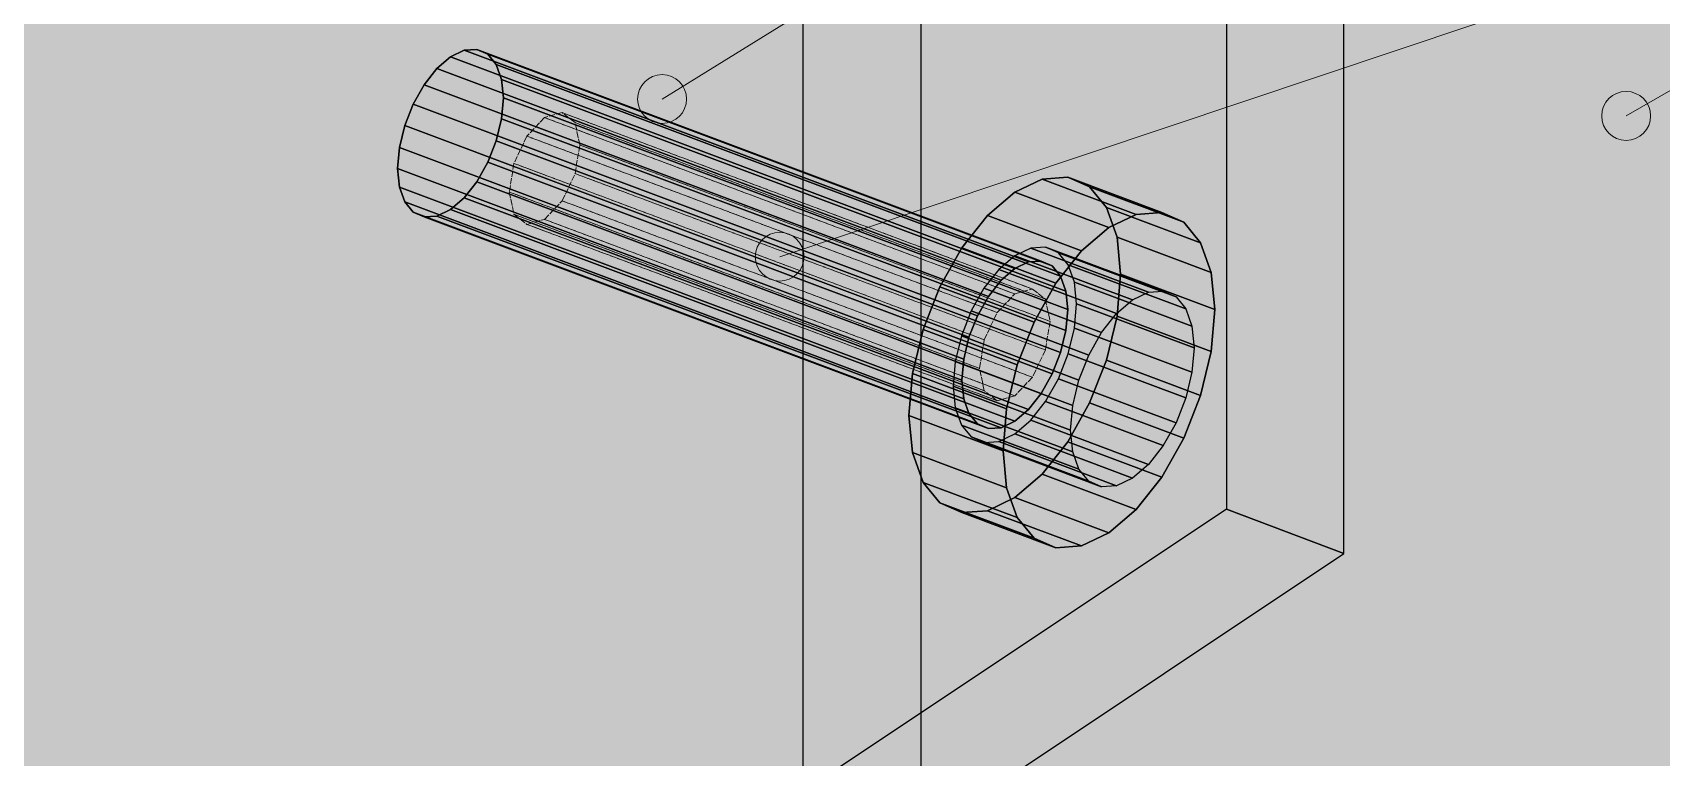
# Model space of a CAD drawing. Header units: millimetres. Extents: x 50 to 612415, y 2 to 4150.
# Drawn here: x 555764.3 to 556097.5, y 1045.3 to 1193.5 of the extents above; entities that cross this region are included whole.
import ezdxf

# ---------------------------------------------------------------- set-up
doc = ezdxf.new("R2010")
doc.units = ezdxf.units.MM
doc.linetypes.add('DASHED', pattern=[1.524, 1.27, -0.254])
for name, color, linetype, lineweight in [('DIM', 7, 'Continuous', 13), ('HATCH', 8, 'Continuous', 9), ('HIDDEN', 8, 'DASHED', 13), ('OUTLINE', 7, 'Continuous', 25)]:
    doc.layers.add(name, color=color, linetype=linetype, lineweight=lineweight)

msp = doc.modelspace()

# ---------------------------------------------------------------- hatches: boundary and pattern name
at = {"layer": 'HATCH', "true_color": 0xeef1ef}
for points in [[(556044.559, 1137.776), (555987.545, 1068.142), (555597.205, 807.915), (555597.205, 1307.812), (556044.559, 1606.047)], [(556035.648, 1050.103), (556092.661, 1119.738), (556092.661, 1588.009), (555645.308, 1289.773), (555645.308, 789.877)], [(556092.661, 1402.817), (556092.661, 1318.125), (555876.2, 1170.529), (555868.985, 1290.693)], [(556188.867, 1366.74), (555965.19, 1254.616), (555972.405, 1134.452), (556188.867, 1282.048)], [(556092.661, 1318.125), (556092.661, 1317.7), (555876.2, 1170.529)], [(556092.661, 1317.7), (556092.661, 1316.496), (555876.2, 1170.529)], [(556092.661, 1316.496), (556092.661, 1314.836), (555876.2, 1170.529)], [(556092.661, 1309.629), (555875.233, 1164.677), (555876.2, 1170.529), (556092.661, 1313.177)], [(556092.661, 1313.177), (555876.2, 1170.529), (556092.661, 1314.836)], [(556092.661, 1307.046), (555872.592, 1159.104), (555875.233, 1164.677), (556092.661, 1309.629)], [(556092.661, 1306.119), (555868.985, 1155.304), (555872.592, 1159.104), (556092.661, 1307.046)], [(556092.661, 1304.875), (555868.985, 1155.304), (556092.661, 1306.119)], [(556092.661, 1304.422), (555868.985, 1155.304), (556092.661, 1304.875)], [(556092.661, 1206.203), (555868.985, 1155.304), (556092.661, 1304.422)], [(555645.308, 789.877), (555645.308, 1233.039), (555861.769, 1296.297), (555697.248, 824.504)], [(555699.102, 825.74), (555697.248, 824.504), (555861.769, 1296.297), (555862.736, 1291.734)], [(555861.769, 1160.908), (555738.085, 851.728), (555699.102, 825.74), (555862.736, 1291.734)], [(555862.736, 1166.76), (555861.769, 1160.908), (555862.736, 1291.734)], [(555876.2, 1170.529), (555875.233, 1175.092), (555862.736, 1291.734)], [(555875.233, 1175.092), (555872.592, 1177.143), (555862.736, 1291.734)], [(555872.592, 1177.143), (555868.985, 1176.133), (555862.736, 1291.734)], [(555868.985, 1176.133), (555865.377, 1172.333), (555862.736, 1291.734)], [(555865.377, 1172.333), (555862.736, 1166.76), (555862.736, 1291.734)], [(555876.2, 1170.529), (555862.736, 1291.734), (555865.377, 1289.683)], [(555876.2, 1170.529), (555865.377, 1289.683), (555868.985, 1290.693)], [(556188.867, 1282.048), (555972.405, 1134.452), (556188.867, 1281.623)], [(556188.867, 1281.623), (555972.405, 1134.452), (556188.867, 1280.419)], [(556188.867, 1280.419), (555972.405, 1134.452), (556188.867, 1278.76)], [(556188.867, 1273.552), (556188.867, 1277.1), (555972.405, 1134.452), (555971.438, 1128.6)], [(556188.867, 1277.1), (556188.867, 1278.76), (555972.405, 1134.452)], [(556188.867, 1270.969), (556188.867, 1273.552), (555971.438, 1128.6), (555968.797, 1123.028)], [(556188.867, 1270.042), (556188.867, 1270.969), (555968.797, 1123.028), (555965.19, 1119.227)], [(556188.867, 1268.798), (556188.867, 1270.042), (555965.19, 1119.227)], [(556188.867, 1268.345), (556188.867, 1268.798), (555965.19, 1119.227)], [(556188.867, 1268.345), (555965.19, 1119.227), (556188.867, 1170.127)], [(555741.513, 1196.962), (555741.513, 753.8), (555793.453, 788.427), (555957.974, 1260.22)], [(555795.308, 789.663), (555958.941, 1255.657), (555957.974, 1260.22), (555793.453, 788.427)], [(555958.941, 1255.657), (555795.308, 789.663), (555834.29, 815.652), (555957.974, 1124.831)], [(555958.941, 1255.657), (555957.974, 1124.831), (555958.941, 1130.683)], [(555958.941, 1255.657), (555971.438, 1139.015), (555972.405, 1134.452)], [(555958.941, 1255.657), (555968.797, 1141.066), (555971.438, 1139.015)], [(555958.941, 1255.657), (555965.19, 1140.056), (555968.797, 1141.066)], [(555958.941, 1255.657), (555961.582, 1136.256), (555965.19, 1140.056)], [(555958.941, 1255.657), (555958.941, 1130.683), (555961.582, 1136.256)], [(555961.582, 1253.606), (555958.941, 1255.657), (555972.405, 1134.452)], [(555965.19, 1254.616), (555961.582, 1253.606), (555972.405, 1134.452)], [(556092.661, 1205.796), (556092.661, 1088.113), (555772.065, 874.381), (555865.377, 1154.294)], [(556092.661, 1206.203), (556092.661, 1206.062), (555865.377, 1154.294), (555868.985, 1155.304)], [(556092.661, 1206.062), (556092.661, 1205.796), (555865.377, 1154.294)], [(555872.592, 1177.143), (555868.985, 1176.133), (555965.19, 1140.056), (555968.797, 1141.066)], [(555875.233, 1175.092), (555872.592, 1177.143), (555968.797, 1141.066), (555971.438, 1139.015)], [(555868.985, 1176.133), (555865.377, 1172.333), (555961.582, 1136.256), (555965.19, 1140.056)], [(555876.2, 1170.529), (555875.233, 1175.092), (555971.438, 1139.015), (555972.405, 1134.452)], [(555865.377, 1172.333), (555862.736, 1166.76), (555958.941, 1130.683), (555961.582, 1136.256)], [(556188.867, 1052.036), (556188.867, 1169.719), (555961.582, 1118.217), (555868.27, 838.304)], [(555875.233, 1164.677), (555876.2, 1170.529), (555972.405, 1134.452), (555971.438, 1128.6)], [(556188.867, 1170.127), (555965.19, 1119.227), (555961.582, 1118.217), (556188.867, 1169.986)], [(556188.867, 1169.986), (555961.582, 1118.217), (556188.867, 1169.719)], [(555862.736, 1166.76), (555861.769, 1160.908), (555957.974, 1124.831), (555958.941, 1130.683)], [(555872.592, 1159.104), (555875.233, 1164.677), (555971.438, 1128.6), (555968.797, 1123.028)], [(555740.632, 853.427), (555738.085, 851.728), (555861.769, 1160.908), (555862.736, 1156.346)], [(555861.769, 1160.908), (555862.736, 1156.346), (555958.941, 1120.269), (555957.974, 1124.831)], [(555743.823, 855.554), (555740.632, 853.427), (555862.736, 1156.346), (555865.377, 1154.294)], [(555862.736, 1156.346), (555865.377, 1154.294), (555961.582, 1118.217), (555958.941, 1120.269)], [(555868.985, 1155.304), (555872.592, 1159.104), (555968.797, 1123.028), (555965.19, 1119.227)], [(555754.789, 862.864), (555743.823, 855.554), (555865.377, 1154.294)], [(555755.599, 863.404), (555754.789, 862.864), (555865.377, 1154.294)], [(555757.114, 864.414), (555755.599, 863.404), (555865.377, 1154.294)], [(555759.226, 865.822), (555757.114, 864.414), (555865.377, 1154.294)], [(555761.77, 867.518), (555759.226, 865.822), (555865.377, 1154.294)], [(555764.54, 869.365), (555761.77, 867.518), (555865.377, 1154.294)], [(555767.315, 871.215), (555764.54, 869.365), (555865.377, 1154.294)], [(555769.885, 872.928), (555767.315, 871.215), (555865.377, 1154.294)], [(555772.065, 874.381), (555769.885, 872.928), (555865.377, 1154.294)], [(555865.377, 1154.294), (555868.985, 1155.304), (555965.19, 1119.227), (555961.582, 1118.217)], [(556044.559, 1106.151), (555987.545, 1068.142), (556044.559, 1137.776)], [(555836.838, 817.35), (555958.941, 1120.269), (555957.974, 1124.831), (555834.29, 815.652)], [(555840.029, 819.477), (555961.582, 1118.217), (555958.941, 1120.269), (555836.838, 817.35)], [(556092.661, 1088.113), (556092.661, 1119.738), (556035.648, 1050.103)], [(555850.994, 826.787), (555961.582, 1118.217), (555840.029, 819.477)], [(555851.804, 827.327), (555961.582, 1118.217), (555850.994, 826.787)], [(555853.319, 828.337), (555961.582, 1118.217), (555851.804, 827.327)], [(555855.431, 829.746), (555961.582, 1118.217), (555853.319, 828.337)], [(555857.975, 831.441), (555961.582, 1118.217), (555855.431, 829.746)], [(555860.745, 833.288), (555961.582, 1118.217), (555857.975, 831.441)], [(555863.521, 835.138), (555961.582, 1118.217), (555860.745, 833.288)], [(555866.09, 836.851), (555961.582, 1118.217), (555863.521, 835.138)], [(555868.27, 838.304), (555961.582, 1118.217), (555866.09, 836.851)]]:
    msp.add_hatch(color=7, dxfattribs=at).paths.add_polyline_path(points)
at = {"layer": 'HATCH', "true_color": 0xaaafb2}
for points in [[(555976.125, 1263.208), (556008.482, 1382.415), (556008.482, 1096.016)], [(556032.533, 1086.997), (556032.533, 1373.396), (556000.176, 1254.188)], [(555952.993, 1261.616), (555921.897, 1038.293), (555921.897, 1324.692)], [(555945.949, 1315.673), (555945.949, 1029.274), (555977.044, 1252.597)], [(555974.118, 1258.095), (555976.125, 1263.208), (556008.482, 1096.016)], [(555952.993, 1261.616), (555952.563, 1256.612), (555921.897, 1038.293)], [(555921.897, 1038.293), (555952.563, 1256.612), (555952.993, 1252.182)], [(555971.503, 1253.456), (555974.118, 1258.095), (556008.482, 1096.016)], [(555968.458, 1249.605), (555971.503, 1253.456), (556008.482, 1096.016)], [(556032.533, 1086.997), (556000.176, 1254.188), (555998.17, 1249.076)], [(555952.563, 1121.224), (555921.897, 1038.293), (555952.993, 1252.182)], [(555945.949, 1029.274), (555976.614, 1247.593), (555977.044, 1252.597)], [(555952.993, 1126.228), (555952.563, 1121.224), (555952.993, 1252.182)], [(555977.386, 1142.49), (555976.125, 1146.045), (555952.993, 1252.182)], [(555976.125, 1146.045), (555974.118, 1148.481), (555952.993, 1252.182)], [(555974.118, 1148.481), (555971.503, 1149.634), (555952.993, 1252.182)], [(555971.503, 1149.634), (555968.458, 1149.425), (555952.993, 1252.182)], [(555968.458, 1149.425), (555965.19, 1147.867), (555952.993, 1252.182)], [(555965.19, 1147.867), (555961.922, 1145.067), (555952.993, 1252.182)], [(555961.922, 1145.067), (555958.876, 1141.216), (555952.993, 1252.182)], [(555958.876, 1141.216), (555956.261, 1136.577), (555952.993, 1252.182)], [(555954.255, 1131.464), (555952.993, 1126.228), (555952.993, 1252.182)], [(555956.261, 1136.577), (555954.255, 1131.464), (555952.993, 1252.182)], [(555977.386, 1142.49), (555952.993, 1252.182), (555954.255, 1248.627)], [(555965.19, 1246.805), (555968.458, 1249.605), (556008.482, 1096.016)], [(555977.044, 1243.163), (555976.614, 1247.593), (555945.949, 1029.274)], [(555977.386, 1142.49), (555954.255, 1248.627), (555956.261, 1246.191)], [(555961.922, 1245.247), (555965.19, 1246.805), (556008.482, 1096.016)], [(556032.533, 1086.997), (555998.17, 1249.076), (555995.554, 1244.436)], [(555977.044, 1243.163), (555945.949, 1029.274), (555976.614, 1112.205)], [(555977.386, 1142.49), (555956.261, 1246.191), (556008.482, 1096.016)], [(555956.261, 1246.191), (555958.876, 1245.038), (556008.482, 1096.016)], [(555958.876, 1245.038), (555961.922, 1245.247), (556008.482, 1096.016)], [(555977.044, 1243.163), (555976.614, 1112.205), (555977.044, 1117.208)], [(555977.044, 1243.163), (556000.176, 1137.025), (556001.438, 1133.471)], [(555977.044, 1243.163), (555998.17, 1139.462), (556000.176, 1137.025)], [(555977.044, 1243.163), (555995.554, 1140.615), (555998.17, 1139.462)], [(555977.044, 1243.163), (555992.509, 1140.406), (555995.554, 1140.615)], [(555977.044, 1243.163), (555989.241, 1138.848), (555992.509, 1140.406)], [(555977.044, 1243.163), (555985.973, 1136.048), (555989.241, 1138.848)], [(555977.044, 1243.163), (555982.928, 1132.197), (555985.973, 1136.048)], [(555977.044, 1243.163), (555980.312, 1127.557), (555982.928, 1132.197)], [(555977.044, 1243.163), (555977.044, 1117.208), (555978.306, 1122.445)], [(555977.044, 1243.163), (555978.306, 1122.445), (555980.312, 1127.557)], [(555978.306, 1239.608), (555977.044, 1243.163), (556001.438, 1133.471)], [(556032.533, 1086.997), (555995.554, 1244.436), (555992.509, 1240.585)], [(555980.312, 1237.171), (555978.306, 1239.608), (556001.438, 1133.471)], [(556032.533, 1086.997), (555992.509, 1240.585), (555989.241, 1237.786)], [(556032.533, 1086.997), (555980.312, 1237.171), (556001.438, 1133.471)], [(556032.533, 1086.997), (555982.928, 1236.018), (555980.312, 1237.171)], [(556032.533, 1086.997), (555989.241, 1237.786), (555985.973, 1236.228)], [(556032.533, 1086.997), (555985.973, 1236.228), (555982.928, 1236.018)], [(555859.117, 1171.372), (555852.545, 1189.891), (555849.744, 1188.556)], [(555859.117, 1171.372), (555855.155, 1190.071), (555852.545, 1189.891)], [(555859.117, 1171.372), (555857.397, 1189.082), (555855.155, 1190.071)], [(555859.117, 1171.372), (555849.744, 1188.556), (555846.942, 1186.156)], [(555859.117, 1171.372), (555859.117, 1186.994), (555857.397, 1189.082)], [(555859.117, 1171.372), (555860.198, 1183.947), (555859.117, 1186.994)], [(555859.117, 1171.372), (555846.942, 1186.156), (555844.332, 1182.855)], [(555859.117, 1171.372), (555860.567, 1180.149), (555860.198, 1183.947)], [(555859.117, 1171.372), (555844.332, 1182.855), (555842.091, 1178.878)], [(555859.117, 1171.372), (555860.198, 1175.86), (555860.567, 1180.149)], [(555859.117, 1171.372), (555842.091, 1178.878), (555840.371, 1174.496)], [(555859.117, 1171.372), (555840.371, 1174.496), (555839.289, 1170.008)], [(555859.117, 1171.372), (555838.921, 1165.719), (555839.289, 1161.921)], [(555859.117, 1171.372), (555839.289, 1170.008), (555838.921, 1165.719)], [(555859.117, 1171.372), (555839.289, 1161.921), (555840.371, 1158.874)], [(555859.117, 1171.372), (555840.371, 1158.874), (555842.091, 1156.786)], [(555859.117, 1171.372), (555842.091, 1156.786), (555844.332, 1155.797)], [(555859.117, 1171.372), (555844.332, 1155.797), (555846.942, 1155.977)], [(555859.117, 1171.372), (555846.942, 1155.977), (555849.744, 1157.312)], [(555859.117, 1171.372), (555849.744, 1157.312), (555852.545, 1159.712)], [(555859.117, 1171.372), (555852.545, 1159.712), (555855.155, 1163.013)], [(555859.117, 1171.372), (555855.155, 1163.013), (555857.397, 1166.99)], [(555983.936, 1126.517), (555970.792, 1163.556), (555965.19, 1160.885)], [(555983.936, 1126.517), (555976.013, 1163.915), (555970.792, 1163.556)], [(555983.936, 1126.517), (555980.496, 1161.938), (555976.013, 1163.915)], [(555983.936, 1126.517), (555965.19, 1160.885), (555959.587, 1156.086)], [(555983.936, 1126.517), (555983.936, 1157.761), (555980.496, 1161.938)], [(555983.936, 1126.517), (555986.098, 1151.667), (555983.936, 1157.761)], [(555984.431, 1153.67), (555990.033, 1156.34), (556003.177, 1119.302)], [(555990.033, 1156.34), (555995.254, 1156.699), (556003.177, 1119.302)], [(555995.254, 1156.699), (555999.737, 1154.723), (556003.177, 1119.302)], [(555983.936, 1126.517), (555959.587, 1156.086), (555954.367, 1149.484)], [(555978.828, 1148.87), (555984.431, 1153.67), (556003.177, 1119.302)], [(555999.737, 1154.723), (556003.177, 1150.545), (556003.177, 1119.302)], [(555983.936, 1126.517), (555986.836, 1144.072), (555986.098, 1151.667)], [(556003.177, 1150.545), (556005.339, 1144.452), (556003.177, 1119.302)], [(555983.936, 1126.517), (555954.367, 1149.484), (555949.884, 1141.53)], [(555965.19, 1145.263), (555967.991, 1146.599), (555974.563, 1128.08)], [(555967.991, 1146.599), (555970.601, 1146.778), (555974.563, 1128.08)], [(555970.601, 1146.778), (555972.843, 1145.79), (555974.563, 1128.08)], [(555973.608, 1142.269), (555978.828, 1148.87), (556003.177, 1119.302)], [(555962.389, 1142.864), (555965.19, 1145.263), (555974.563, 1128.08)], [(555972.843, 1145.79), (555974.563, 1143.701), (555974.563, 1128.08)], [(555974.563, 1143.701), (555975.644, 1140.654), (555974.563, 1128.08)], [(555983.936, 1126.517), (555986.098, 1135.494), (555986.836, 1144.072)], [(556005.339, 1144.452), (556006.077, 1136.857), (556003.177, 1119.302)], [(555983.936, 1126.517), (555949.884, 1141.53), (555946.444, 1132.766)], [(555959.778, 1139.563), (555962.389, 1142.864), (555974.563, 1128.08)], [(555969.125, 1134.315), (555973.608, 1142.269), (556003.177, 1119.302)], [(555975.644, 1140.654), (555976.013, 1136.857), (555974.563, 1128.08)], [(555977.817, 1138.06), (555977.386, 1142.49), (556008.482, 1096.016)], [(555957.537, 1135.586), (555959.778, 1139.563), (555974.563, 1128.08)], [(555976.013, 1136.857), (555975.644, 1132.568), (555974.563, 1128.08)], [(555977.386, 1133.056), (555977.817, 1138.06), (556008.482, 1096.016)], [(556006.077, 1136.857), (556005.339, 1128.279), (556003.177, 1119.302)], [(555955.817, 1131.204), (555957.537, 1135.586), (555974.563, 1128.08)], [(555965.685, 1125.551), (555969.125, 1134.315), (556003.177, 1119.302)], [(555976.125, 1127.819), (555977.386, 1133.056), (556008.482, 1096.016)], [(556032.533, 1086.997), (556001.438, 1133.471), (556001.868, 1129.04)], [(555983.936, 1126.517), (555946.444, 1132.766), (555944.281, 1123.789)], [(555954.735, 1126.715), (555955.817, 1131.204), (555974.563, 1128.08)], [(555983.936, 1126.517), (555943.544, 1115.211), (555944.281, 1107.616)], [(555983.936, 1126.517), (555944.281, 1123.789), (555943.544, 1115.211)], [(555983.936, 1126.517), (555944.281, 1107.616), (555946.444, 1101.522)], [(555983.936, 1126.517), (555946.444, 1101.522), (555949.884, 1097.345)], [(555983.936, 1126.517), (555949.884, 1097.345), (555954.367, 1095.369)], [(555954.735, 1118.629), (555954.367, 1122.426), (555974.563, 1128.08)], [(555954.367, 1122.426), (555954.735, 1126.715), (555974.563, 1128.08)], [(555983.936, 1126.517), (555954.367, 1095.369), (555959.587, 1095.728)], [(555955.817, 1115.582), (555954.735, 1118.629), (555974.563, 1128.08)], [(555957.537, 1113.493), (555955.817, 1115.582), (555974.563, 1128.08)], [(555959.778, 1112.505), (555957.537, 1113.493), (555974.563, 1128.08)], [(555983.936, 1126.517), (555959.587, 1095.728), (555965.19, 1098.398)], [(555962.389, 1112.685), (555959.778, 1112.505), (555974.563, 1128.08)], [(555965.19, 1114.02), (555962.389, 1112.685), (555974.563, 1128.08)], [(555967.991, 1116.42), (555965.19, 1114.02), (555974.563, 1128.08)], [(555983.936, 1126.517), (555965.19, 1098.398), (555970.792, 1103.198)], [(555970.601, 1119.721), (555967.991, 1116.42), (555974.563, 1128.08)], [(555972.843, 1123.697), (555970.601, 1119.721), (555974.563, 1128.08)], [(555983.936, 1126.517), (555970.792, 1103.198), (555976.013, 1109.799)], [(555974.118, 1122.707), (555976.125, 1127.819), (556008.482, 1096.016)], [(555983.936, 1126.517), (555976.013, 1109.799), (555980.496, 1117.753)], [(556032.533, 1086.997), (556001.868, 1129.04), (556001.438, 1124.037)], [(555963.522, 1116.574), (555965.685, 1125.551), (556003.177, 1119.302)], [(556032.533, 1086.997), (556001.438, 1124.037), (556000.176, 1118.8)], [(555921.897, 1038.293), (555952.563, 1121.224), (555952.993, 1116.794)], [(555971.503, 1118.067), (555974.118, 1122.707), (556008.482, 1096.016)], [(555921.897, 1038.293), (555952.993, 1116.794), (555954.255, 1113.239)], [(555963.522, 1100.401), (555962.785, 1107.996), (556003.177, 1119.302)], [(555962.785, 1107.996), (555963.522, 1116.574), (556003.177, 1119.302)], [(555965.685, 1094.307), (555963.522, 1100.401), (556003.177, 1119.302)], [(555969.125, 1090.13), (555965.685, 1094.307), (556003.177, 1119.302)], [(555968.458, 1114.216), (555971.503, 1118.067), (556008.482, 1096.016)], [(555973.608, 1088.153), (555969.125, 1090.13), (556003.177, 1119.302)], [(555978.828, 1088.512), (555973.608, 1088.153), (556003.177, 1119.302)], [(555984.431, 1091.183), (555978.828, 1088.512), (556003.177, 1119.302)], [(555990.033, 1095.982), (555984.431, 1091.183), (556003.177, 1119.302)], [(555995.254, 1102.584), (555990.033, 1095.982), (556003.177, 1119.302)], [(555999.737, 1110.538), (555995.254, 1102.584), (556003.177, 1119.302)], [(556032.533, 1086.997), (556000.176, 1118.8), (555998.17, 1113.688)], [(555921.897, 1038.293), (555954.255, 1113.239), (555956.261, 1110.802)], [(555965.19, 1111.416), (555968.458, 1114.216), (556008.482, 1096.016)], [(556032.533, 1086.997), (555998.17, 1113.688), (555995.554, 1109.048)], [(555921.897, 1038.293), (555956.261, 1110.802), (555958.876, 1109.649)], [(556008.482, 1096.016), (555921.897, 1038.293), (555958.876, 1109.649)], [(555977.044, 1107.774), (555976.614, 1112.205), (555945.949, 1029.274)], [(555958.876, 1109.649), (555961.922, 1109.859), (556008.482, 1096.016)], [(555961.922, 1109.859), (555965.19, 1111.416), (556008.482, 1096.016)], [(555978.306, 1104.22), (555977.044, 1107.774), (555945.949, 1029.274)], [(556032.533, 1086.997), (555995.554, 1109.048), (555992.509, 1105.197)], [(555980.312, 1101.783), (555978.306, 1104.22), (555945.949, 1029.274)], [(556032.533, 1086.997), (555992.509, 1105.197), (555989.241, 1102.397)], [(555982.928, 1100.63), (555980.312, 1101.783), (555945.949, 1029.274)], [(555982.928, 1100.63), (555945.949, 1029.274), (556032.533, 1086.997)], [(556032.533, 1086.997), (555985.973, 1100.839), (555982.928, 1100.63)], [(556032.533, 1086.997), (555989.241, 1102.397), (555985.973, 1100.839)]]:
    msp.add_hatch(color=253, dxfattribs=at).paths.add_polyline_path(points)
at = {"layer": 'HATCH', "true_color": 0xacb1b5}
for points in [[(556008.482, 1382.415), (556008.482, 1096.016), (556032.533, 1086.997), (556032.533, 1373.396)], [(555921.897, 1038.293), (555921.897, 1324.692), (555945.949, 1315.673), (555945.949, 1029.274)]]:
    msp.add_hatch(color=253, dxfattribs=at).paths.add_polyline_path(points)
at = {"layer": 'HATCH', "true_color": 0xb5bbbf}
for points in [[(555967.991, 1146.599), (555965.19, 1145.263), (555849.744, 1188.556), (555852.545, 1189.891)], [(555990.033, 1156.34), (555984.431, 1153.67), (555965.19, 1160.885), (555970.792, 1163.556)], [(555962.389, 1112.685), (555965.19, 1114.02), (555849.744, 1157.312), (555846.942, 1155.977)], [(555968.458, 1149.425), (555965.19, 1147.867), (555989.241, 1138.848), (555992.509, 1140.406)], [(555961.922, 1109.859), (555965.19, 1111.416), (555989.241, 1102.397), (555985.973, 1100.839)], [(555978.828, 1088.512), (555984.431, 1091.183), (555965.19, 1098.398), (555959.587, 1095.728)]]:
    msp.add_hatch(color=9, dxfattribs=at).paths.add_polyline_path(points)
at = {"layer": 'HATCH', "true_color": 0xb2b7bb}
for points in [[(555970.601, 1146.778), (555967.991, 1146.599), (555852.545, 1189.891), (555855.155, 1190.071)], [(555995.254, 1156.699), (555990.033, 1156.34), (555970.792, 1163.556), (555976.013, 1163.915)], [(555959.778, 1112.505), (555962.389, 1112.685), (555846.942, 1155.977), (555844.332, 1155.797)], [(555971.503, 1149.634), (555968.458, 1149.425), (555992.509, 1140.406), (555995.554, 1140.615)], [(555958.876, 1109.649), (555961.922, 1109.859), (555985.973, 1100.839), (555982.928, 1100.63)], [(555973.608, 1088.153), (555978.828, 1088.512), (555959.587, 1095.728), (555954.367, 1095.369)]]:
    msp.add_hatch(color=9, dxfattribs=at).paths.add_polyline_path(points)
at = {"layer": 'HATCH', "true_color": 0xadb2b6}
for points in [[(555972.843, 1145.79), (555970.601, 1146.778), (555855.155, 1190.071), (555857.397, 1189.082)], [(555999.737, 1154.723), (555995.254, 1156.699), (555976.013, 1163.915), (555980.496, 1161.938)], [(555957.537, 1113.493), (555959.778, 1112.505), (555844.332, 1155.797), (555842.091, 1156.786)], [(555974.118, 1148.481), (555971.503, 1149.634), (555995.554, 1140.615), (555998.17, 1139.462)], [(555956.261, 1110.802), (555958.876, 1109.649), (555982.928, 1100.63), (555980.312, 1101.783)], [(555969.125, 1090.13), (555973.608, 1088.153), (555954.367, 1095.369), (555949.884, 1097.345)]]:
    msp.add_hatch(color=253, dxfattribs=at).paths.add_polyline_path(points)
at = {"layer": 'HATCH', "true_color": 0xb8bdc1}
for points in [[(555965.19, 1145.263), (555962.389, 1142.864), (555846.942, 1186.156), (555849.744, 1188.556)], [(555965.19, 1114.02), (555967.991, 1116.42), (555852.545, 1159.712), (555849.744, 1157.312)], [(555984.431, 1153.67), (555978.828, 1148.87), (555959.587, 1156.086), (555965.19, 1160.885)], [(555965.19, 1147.867), (555961.922, 1145.067), (555985.973, 1136.048), (555989.241, 1138.848)], [(555965.19, 1111.416), (555968.458, 1114.216), (555992.509, 1105.197), (555989.241, 1102.397)], [(555984.431, 1091.183), (555990.033, 1095.982), (555970.792, 1103.198), (555965.19, 1098.398)]]:
    msp.add_hatch(color=9, dxfattribs=at).paths.add_polyline_path(points)
at = {"layer": 'HATCH', "true_color": 0xa8adb0}
for points in [[(555974.563, 1143.701), (555972.843, 1145.79), (555857.397, 1189.082), (555859.117, 1186.994)], [(556003.177, 1150.545), (555999.737, 1154.723), (555980.496, 1161.938), (555983.936, 1157.761)], [(555955.817, 1115.582), (555957.537, 1113.493), (555842.091, 1156.786), (555840.371, 1158.874)], [(555976.125, 1146.045), (555974.118, 1148.481), (555998.17, 1139.462), (556000.176, 1137.025)], [(555954.255, 1113.239), (555956.261, 1110.802), (555980.312, 1101.783), (555978.306, 1104.22)], [(555965.685, 1094.307), (555969.125, 1090.13), (555949.884, 1097.345), (555946.444, 1101.522)]]:
    msp.add_hatch(color=253, dxfattribs=at).paths.add_polyline_path(points)
at = {"layer": 'HATCH', "true_color": 0xa4a9ac}
for points in [[(555975.644, 1140.654), (555974.563, 1143.701), (555859.117, 1186.994), (555860.198, 1183.947)], [(555954.735, 1118.629), (555955.817, 1115.582), (555840.371, 1158.874), (555839.289, 1161.921)], [(556005.339, 1144.452), (556003.177, 1150.545), (555983.936, 1157.761), (555986.098, 1151.667)], [(555977.386, 1142.49), (555976.125, 1146.045), (556000.176, 1137.025), (556001.438, 1133.471)], [(555952.993, 1116.794), (555954.255, 1113.239), (555978.306, 1104.22), (555977.044, 1107.774)], [(555963.522, 1100.401), (555965.685, 1094.307), (555946.444, 1101.522), (555944.281, 1107.616)]]:
    msp.add_hatch(color=253, dxfattribs=at).paths.add_polyline_path(points)
at = {"layer": 'HATCH', "true_color": 0xb9bec2}
for points in [[(555962.389, 1142.864), (555959.778, 1139.563), (555844.332, 1182.855), (555846.942, 1186.156)], [(555967.991, 1116.42), (555970.601, 1119.721), (555855.155, 1163.013), (555852.545, 1159.712)], [(555978.828, 1148.87), (555973.608, 1142.269), (555954.367, 1149.484), (555959.587, 1156.086)], [(555961.922, 1145.067), (555958.876, 1141.216), (555982.928, 1132.197), (555985.973, 1136.048)], [(555968.458, 1114.216), (555971.503, 1118.067), (555995.554, 1109.048), (555992.509, 1105.197)], [(555990.033, 1095.982), (555995.254, 1102.584), (555976.013, 1109.799), (555970.792, 1103.198)]]:
    msp.add_hatch(color=9, dxfattribs=at).paths.add_polyline_path(points)
at = {"layer": 'HATCH', "true_color": 0xa9afb2}
for points in [[(555976.013, 1136.857), (555975.644, 1140.654), (555860.198, 1183.947), (555860.567, 1180.149)], [(555954.367, 1122.426), (555954.735, 1118.629), (555839.289, 1161.921), (555838.921, 1165.719)], [(556006.077, 1136.857), (556005.339, 1144.452), (555986.098, 1151.667), (555986.836, 1144.072)], [(555977.817, 1138.06), (555977.386, 1142.49), (556001.438, 1133.471), (556001.868, 1129.04)], [(555952.563, 1121.224), (555952.993, 1116.794), (555977.044, 1107.774), (555976.614, 1112.205)], [(555962.785, 1107.996), (555963.522, 1100.401), (555944.281, 1107.616), (555943.544, 1115.211)]]:
    msp.add_hatch(color=253, dxfattribs=at).paths.add_polyline_path(points)
at = {"layer": 'HATCH', "true_color": 0xb8bec2}
for points in [[(555959.778, 1139.563), (555957.537, 1135.586), (555842.091, 1178.878), (555844.332, 1182.855)], [(555970.601, 1119.721), (555972.843, 1123.697), (555857.397, 1166.99), (555855.155, 1163.013)], [(555973.608, 1142.269), (555969.125, 1134.315), (555949.884, 1141.53), (555954.367, 1149.484)], [(555958.876, 1141.216), (555956.261, 1136.577), (555980.312, 1127.557), (555982.928, 1132.197)], [(555971.503, 1118.067), (555974.118, 1122.707), (555998.17, 1113.688), (555995.554, 1109.048)], [(555995.254, 1102.584), (555999.737, 1110.538), (555980.496, 1117.753), (555976.013, 1109.799)]]:
    msp.add_hatch(color=9, dxfattribs=at).paths.add_polyline_path(points)
at = {"layer": 'HATCH', "true_color": 0xaeb4b8}
for points in [[(555975.644, 1132.568), (555976.013, 1136.857), (555860.567, 1180.149), (555860.198, 1175.86)], [(555954.735, 1126.715), (555954.367, 1122.426), (555838.921, 1165.719), (555839.289, 1170.008)], [(556005.339, 1128.279), (556006.077, 1136.857), (555986.836, 1144.072), (555986.098, 1135.494)], [(555977.386, 1133.056), (555977.817, 1138.06), (556001.868, 1129.04), (556001.438, 1124.037)], [(555963.522, 1116.574), (555962.785, 1107.996), (555943.544, 1115.211), (555944.281, 1123.789)], [(555952.993, 1126.228), (555952.563, 1121.224), (555976.614, 1112.205), (555977.044, 1117.208)]]:
    msp.add_hatch(color=253, dxfattribs=at).paths.add_polyline_path(points)
at = {"layer": 'HATCH', "true_color": 0xb6bcc0}
for points in [[(555957.537, 1135.586), (555955.817, 1131.204), (555840.371, 1174.496), (555842.091, 1178.878)], [(555972.843, 1123.697), (555974.563, 1128.08), (555859.117, 1171.372), (555857.397, 1166.99)], [(555969.125, 1134.315), (555965.685, 1125.551), (555946.444, 1132.766), (555949.884, 1141.53)], [(555956.261, 1136.577), (555954.255, 1131.464), (555978.306, 1122.445), (555980.312, 1127.557)], [(555974.118, 1122.707), (555976.125, 1127.819), (556000.176, 1118.8), (555998.17, 1113.688)], [(555999.737, 1110.538), (556003.177, 1119.302), (555983.936, 1126.517), (555980.496, 1117.753)]]:
    msp.add_hatch(color=9, dxfattribs=at).paths.add_polyline_path(points)
at = {"layer": 'HATCH', "true_color": 0xb3b8bc}
for points in [[(555955.817, 1131.204), (555954.735, 1126.715), (555839.289, 1170.008), (555840.371, 1174.496)], [(555974.563, 1128.08), (555975.644, 1132.568), (555860.198, 1175.86), (555859.117, 1171.372)], [(555976.125, 1127.819), (555977.386, 1133.056), (556001.438, 1124.037), (556000.176, 1118.8)], [(556003.177, 1119.302), (556005.339, 1128.279), (555986.098, 1135.494), (555983.936, 1126.517)], [(555965.685, 1125.551), (555963.522, 1116.574), (555944.281, 1123.789), (555946.444, 1132.766)], [(555954.255, 1131.464), (555952.993, 1126.228), (555977.044, 1117.208), (555978.306, 1122.445)]]:
    msp.add_hatch(color=9, dxfattribs=at).paths.add_polyline_path(points)
at = {"layer": 'HATCH', "true_color": 0xb7bcc0}
msp.add_hatch(color=9, dxfattribs=at).paths.add_polyline_path([(556008.482, 1096.016), (555921.897, 1038.293), (555945.949, 1029.274), (556032.533, 1086.997)])

# ---------------------------------------------------------------- linework, layer by layer
at = {"layer": 'DIM'}
for points in [[(555893.036, 1179.924), (556880, 1790), (556930, 1790)], [(556090.256, 1176.472), (556880, 1630), (556930, 1630)], [(555917.087, 1147.68), (556880, 1470), (556930, 1470)]]:
    msp.add_lwpolyline(points, dxfattribs=at)
for centre in [(555893.036, 1179.924), (556090.256, 1176.472), (555917.087, 1147.68)]:
    msp.add_circle(centre, 5, dxfattribs=at)
at = {"layer": 'HIDDEN', "color": 253, "true_color": 0xaab5af}
for p, q in [((555872.592, 1177.143), (555868.985, 1176.133)), ((555872.592, 1177.143), (555868.985, 1176.133)), ((555875.233, 1175.092), (555872.592, 1177.143)), ((555875.233, 1175.092), (555872.592, 1177.143)), ((555872.592, 1177.143), (555968.797, 1141.066)), ((555968.797, 1141.066), (555872.592, 1177.143)), ((555868.985, 1176.133), (555865.377, 1172.333)), ((555868.985, 1176.133), (555865.377, 1172.333)), ((555868.985, 1176.133), (555965.19, 1140.056)), ((555965.19, 1140.056), (555868.985, 1176.133)), ((555876.2, 1170.529), (555875.233, 1175.092)), ((555876.2, 1170.529), (555875.233, 1175.092)), ((555875.233, 1175.092), (555971.438, 1139.015)), ((555971.438, 1139.015), (555875.233, 1175.092)), ((555865.377, 1172.333), (555862.736, 1166.76)), ((555865.377, 1172.333), (555862.736, 1166.76)), ((555865.377, 1172.333), (555961.582, 1136.256)), ((555961.582, 1136.256), (555865.377, 1172.333)), ((555875.233, 1164.677), (555876.2, 1170.529)), ((555875.233, 1164.677), (555876.2, 1170.529)), ((555876.2, 1170.529), (555972.405, 1134.452)), ((555972.405, 1134.452), (555876.2, 1170.529)), ((555862.736, 1166.76), (555861.769, 1160.908)), ((555862.736, 1166.76), (555861.769, 1160.908)), ((555958.941, 1130.683), (555862.736, 1166.76)), ((555862.736, 1166.76), (555958.941, 1130.683)), ((555872.592, 1159.104), (555875.233, 1164.677)), ((555872.592, 1159.104), (555875.233, 1164.677)), ((555875.233, 1164.677), (555971.438, 1128.6)), ((555971.438, 1128.6), (555875.233, 1164.677)), ((555861.769, 1160.908), (555862.736, 1156.346)), ((555861.769, 1160.908), (555862.736, 1156.346)), ((555957.974, 1124.831), (555861.769, 1160.908)), ((555861.769, 1160.908), (555957.974, 1124.831)), ((555862.736, 1156.346), (555865.377, 1154.294)), ((555862.736, 1156.346), (555865.377, 1154.294)), ((555958.941, 1120.269), (555862.736, 1156.346)), ((555862.736, 1156.346), (555958.941, 1120.269)), ((555868.985, 1155.304), (555872.592, 1159.104)), ((555868.985, 1155.304), (555872.592, 1159.104)), ((555968.797, 1123.028), (555872.592, 1159.104)), ((555872.592, 1159.104), (555968.797, 1123.028)), ((555865.377, 1154.294), (555868.985, 1155.304)), ((555865.377, 1154.294), (555868.985, 1155.304)), ((555961.582, 1118.217), (555865.377, 1154.294)), ((555865.377, 1154.294), (555961.582, 1118.217)), ((555965.19, 1119.227), (555868.985, 1155.304)), ((555868.985, 1155.304), (555965.19, 1119.227)), ((555961.582, 1136.256), (555965.19, 1140.056)), ((555961.582, 1136.256), (555965.19, 1140.056)), ((555965.19, 1140.056), (555968.797, 1141.066)), ((555965.19, 1140.056), (555968.797, 1141.066)), ((555968.797, 1141.066), (555971.438, 1139.015)), ((555968.797, 1141.066), (555971.438, 1139.015)), ((555971.438, 1139.015), (555972.405, 1134.452)), ((555971.438, 1139.015), (555972.405, 1134.452)), ((555958.941, 1130.683), (555961.582, 1136.256)), ((555958.941, 1130.683), (555961.582, 1136.256)), ((555972.405, 1134.452), (555971.438, 1128.6)), ((555972.405, 1134.452), (555971.438, 1128.6)), ((555957.974, 1124.831), (555958.941, 1130.683)), ((555957.974, 1124.831), (555958.941, 1130.683)), ((555971.438, 1128.6), (555968.797, 1123.028)), ((555971.438, 1128.6), (555968.797, 1123.028)), ((555958.941, 1120.269), (555957.974, 1124.831)), ((555958.941, 1120.269), (555957.974, 1124.831)), ((555968.797, 1123.028), (555965.19, 1119.227)), ((555968.797, 1123.028), (555965.19, 1119.227)), ((555961.582, 1118.217), (555958.941, 1120.269)), ((555961.582, 1118.217), (555958.941, 1120.269)), ((555965.19, 1119.227), (555961.582, 1118.217)), ((555965.19, 1119.227), (555961.582, 1118.217))]:
    msp.add_line(p, q, dxfattribs=at)
at = {"layer": 'OUTLINE', "color": 139, "true_color": 0x42544a}
for p, q in [((556008.482, 1382.415), (556008.482, 1096.016)), ((556008.482, 1382.415), (556008.482, 1096.016)), ((556032.533, 1086.997), (556032.533, 1373.396)), ((556032.533, 1086.997), (556032.533, 1373.396)), ((555921.897, 1038.293), (555921.897, 1324.692)), ((555921.897, 1038.293), (555921.897, 1324.692)), ((555945.949, 1315.673), (555945.949, 1029.274)), ((555945.949, 1315.673), (555945.949, 1029.274)), ((555852.545, 1189.891), (555849.744, 1188.556)), ((555849.744, 1188.556), (555852.545, 1189.891)), ((555855.155, 1190.071), (555852.545, 1189.891)), ((555852.545, 1189.891), (555855.155, 1190.071)), ((555967.991, 1146.599), (555852.545, 1189.891)), ((555852.545, 1189.891), (555967.991, 1146.599)), ((555857.397, 1189.082), (555855.155, 1190.071)), ((555970.601, 1146.778), (555855.155, 1190.071)), ((555855.155, 1190.071), (555857.397, 1189.082)), ((555855.155, 1190.071), (555970.601, 1146.778)), ((555849.744, 1188.556), (555846.942, 1186.156)), ((555846.942, 1186.156), (555849.744, 1188.556)), ((555965.19, 1145.263), (555849.744, 1188.556)), ((555849.744, 1188.556), (555965.19, 1145.263)), ((555859.117, 1186.994), (555857.397, 1189.082)), ((555972.843, 1145.79), (555857.397, 1189.082)), ((555857.397, 1189.082), (555859.117, 1186.994)), ((555857.397, 1189.082), (555972.843, 1145.79)), ((555860.198, 1183.947), (555859.117, 1186.994)), ((555974.563, 1143.701), (555859.117, 1186.994)), ((555859.117, 1186.994), (555860.198, 1183.947)), ((555859.117, 1186.994), (555974.563, 1143.701)), ((555846.942, 1186.156), (555844.332, 1182.855)), ((555844.332, 1182.855), (555846.942, 1186.156)), ((555962.389, 1142.864), (555846.942, 1186.156)), ((555846.942, 1186.156), (555962.389, 1142.864)), ((555860.567, 1180.149), (555860.198, 1183.947)), ((555975.644, 1140.654), (555860.198, 1183.947)), ((555860.198, 1183.947), (555860.567, 1180.149)), ((555860.198, 1183.947), (555975.644, 1140.654)), ((555844.332, 1182.855), (555842.091, 1178.878)), ((555842.091, 1178.878), (555844.332, 1182.855)), ((555959.778, 1139.563), (555844.332, 1182.855)), ((555844.332, 1182.855), (555959.778, 1139.563)), ((555860.198, 1175.86), (555860.567, 1180.149)), ((555860.567, 1180.149), (555860.198, 1175.86)), ((555976.013, 1136.857), (555860.567, 1180.149)), ((555860.567, 1180.149), (555976.013, 1136.857)), ((555842.091, 1178.878), (555840.371, 1174.496)), ((555840.371, 1174.496), (555842.091, 1178.878)), ((555957.537, 1135.586), (555842.091, 1178.878)), ((555842.091, 1178.878), (555957.537, 1135.586)), ((555840.371, 1174.496), (555839.289, 1170.008)), ((555839.289, 1170.008), (555840.371, 1174.496)), ((555840.371, 1174.496), (555955.817, 1131.204)), ((555955.817, 1131.204), (555840.371, 1174.496)), ((555859.117, 1171.372), (555860.198, 1175.86)), ((555860.198, 1175.86), (555859.117, 1171.372)), ((555975.644, 1132.568), (555860.198, 1175.86)), ((555860.198, 1175.86), (555975.644, 1132.568)), ((555839.289, 1170.008), (555838.921, 1165.719)), ((555838.921, 1165.719), (555839.289, 1170.008)), ((555839.289, 1170.008), (555954.735, 1126.715)), ((555954.735, 1126.715), (555839.289, 1170.008)), ((555857.397, 1166.99), (555859.117, 1171.372)), ((555859.117, 1171.372), (555857.397, 1166.99)), ((555974.563, 1128.08), (555859.117, 1171.372)), ((555859.117, 1171.372), (555974.563, 1128.08)), ((555855.155, 1163.013), (555857.397, 1166.99)), ((555857.397, 1166.99), (555855.155, 1163.013)), ((555857.397, 1166.99), (555972.843, 1123.697)), ((555972.843, 1123.697), (555857.397, 1166.99)), ((555838.921, 1165.719), (555839.289, 1161.921)), ((555839.289, 1161.921), (555838.921, 1165.719)), ((555838.921, 1165.719), (555954.367, 1122.426)), ((555954.367, 1122.426), (555838.921, 1165.719)), ((555852.545, 1159.712), (555855.155, 1163.013)), ((555855.155, 1163.013), (555852.545, 1159.712)), ((555855.155, 1163.013), (555970.601, 1119.721)), ((555970.601, 1119.721), (555855.155, 1163.013)), ((555970.792, 1163.556), (555965.19, 1160.885)), ((555965.19, 1160.885), (555970.792, 1163.556)), ((555976.013, 1163.915), (555970.792, 1163.556)), ((555970.792, 1163.556), (555976.013, 1163.915)), ((555990.033, 1156.34), (555970.792, 1163.556)), ((555970.792, 1163.556), (555990.033, 1156.34)), ((555980.496, 1161.938), (555976.013, 1163.915)), ((555995.254, 1156.699), (555976.013, 1163.915)), ((555976.013, 1163.915), (555980.496, 1161.938)), ((555976.013, 1163.915), (555995.254, 1156.699)), ((555839.289, 1161.921), (555840.371, 1158.874)), ((555840.371, 1158.874), (555839.289, 1161.921)), ((555839.289, 1161.921), (555954.735, 1118.629)), ((555954.735, 1118.629), (555839.289, 1161.921)), ((555849.744, 1157.312), (555852.545, 1159.712)), ((555852.545, 1159.712), (555849.744, 1157.312)), ((555852.545, 1159.712), (555967.991, 1116.42)), ((555967.991, 1116.42), (555852.545, 1159.712)), ((555965.19, 1160.885), (555959.587, 1156.086)), ((555959.587, 1156.086), (555965.19, 1160.885)), ((555984.431, 1153.67), (555965.19, 1160.885)), ((555965.19, 1160.885), (555984.431, 1153.67)), ((555983.936, 1157.761), (555980.496, 1161.938)), ((555999.737, 1154.723), (555980.496, 1161.938)), ((555980.496, 1161.938), (555983.936, 1157.761)), ((555980.496, 1161.938), (555999.737, 1154.723)), ((555840.371, 1158.874), (555842.091, 1156.786)), ((555842.091, 1156.786), (555840.371, 1158.874)), ((555840.371, 1158.874), (555955.817, 1115.582)), ((555955.817, 1115.582), (555840.371, 1158.874)), ((555842.091, 1156.786), (555844.332, 1155.797)), ((555844.332, 1155.797), (555842.091, 1156.786)), ((555842.091, 1156.786), (555957.537, 1113.493)), ((555957.537, 1113.493), (555842.091, 1156.786)), ((555846.942, 1155.977), (555849.744, 1157.312)), ((555849.744, 1157.312), (555846.942, 1155.977)), ((555849.744, 1157.312), (555965.19, 1114.02)), ((555965.19, 1114.02), (555849.744, 1157.312)), ((555986.098, 1151.667), (555983.936, 1157.761)), ((556003.177, 1150.545), (555983.936, 1157.761)), ((555983.936, 1157.761), (555986.098, 1151.667)), ((555983.936, 1157.761), (556003.177, 1150.545)), ((555984.431, 1153.67), (555990.033, 1156.34)), ((555990.033, 1156.34), (555984.431, 1153.67)), ((555990.033, 1156.34), (555995.254, 1156.699)), ((555995.254, 1156.699), (555990.033, 1156.34)), ((555995.254, 1156.699), (555999.737, 1154.723)), ((555999.737, 1154.723), (555995.254, 1156.699)), ((555844.332, 1155.797), (555846.942, 1155.977)), ((555846.942, 1155.977), (555844.332, 1155.797)), ((555844.332, 1155.797), (555959.778, 1112.505)), ((555959.778, 1112.505), (555844.332, 1155.797)), ((555846.942, 1155.977), (555962.389, 1112.685)), ((555962.389, 1112.685), (555846.942, 1155.977)), ((555959.587, 1156.086), (555954.367, 1149.484)), ((555954.367, 1149.484), (555959.587, 1156.086)), ((555978.828, 1148.87), (555959.587, 1156.086)), ((555959.587, 1156.086), (555978.828, 1148.87)), ((555978.828, 1148.87), (555984.431, 1153.67)), ((555984.431, 1153.67), (555978.828, 1148.87)), ((555999.737, 1154.723), (556003.177, 1150.545)), ((556003.177, 1150.545), (555999.737, 1154.723)), ((555971.503, 1149.634), (555968.458, 1149.425)), ((555971.503, 1149.634), (555968.458, 1149.425)), ((555974.118, 1148.481), (555971.503, 1149.634)), ((555971.503, 1149.634), (555995.554, 1140.615)), ((555995.554, 1140.615), (555971.503, 1149.634)), ((555974.118, 1148.481), (555971.503, 1149.634)), ((555986.836, 1144.072), (555986.098, 1151.667)), ((556005.339, 1144.452), (555986.098, 1151.667)), ((555986.098, 1151.667), (555986.836, 1144.072)), ((555986.098, 1151.667), (556005.339, 1144.452)), ((556005.339, 1144.452), (556003.177, 1150.545)), ((556003.177, 1150.545), (556005.339, 1144.452)), ((555954.367, 1149.484), (555949.884, 1141.53)), ((555949.884, 1141.53), (555954.367, 1149.484)), ((555973.608, 1142.269), (555954.367, 1149.484)), ((555954.367, 1149.484), (555973.608, 1142.269)), ((555965.19, 1147.867), (555961.922, 1145.067)), ((555965.19, 1147.867), (555961.922, 1145.067)), ((555968.458, 1149.425), (555965.19, 1147.867)), ((555968.458, 1149.425), (555965.19, 1147.867)), ((555965.19, 1147.867), (555989.241, 1138.848)), ((555989.241, 1138.848), (555965.19, 1147.867)), ((555967.991, 1146.599), (555965.19, 1145.263)), ((555965.19, 1145.263), (555967.991, 1146.599)), ((555970.601, 1146.778), (555967.991, 1146.599)), ((555967.991, 1146.599), (555970.601, 1146.778)), ((555968.458, 1149.425), (555992.509, 1140.406)), ((555992.509, 1140.406), (555968.458, 1149.425)), ((555972.843, 1145.79), (555970.601, 1146.778)), ((555970.601, 1146.778), (555972.843, 1145.79)), ((555973.608, 1142.269), (555978.828, 1148.87)), ((555978.828, 1148.87), (555973.608, 1142.269)), ((555976.125, 1146.045), (555974.118, 1148.481)), ((555974.118, 1148.481), (555998.17, 1139.462)), ((555998.17, 1139.462), (555974.118, 1148.481)), ((555976.125, 1146.045), (555974.118, 1148.481)), ((555961.922, 1145.067), (555958.876, 1141.216)), ((555961.922, 1145.067), (555958.876, 1141.216)), ((555961.922, 1145.067), (555985.973, 1136.048)), ((555985.973, 1136.048), (555961.922, 1145.067)), ((555965.19, 1145.263), (555962.389, 1142.864)), ((555962.389, 1142.864), (555965.19, 1145.263)), ((555974.563, 1143.701), (555972.843, 1145.79)), ((555972.843, 1145.79), (555974.563, 1143.701)), ((555975.644, 1140.654), (555974.563, 1143.701)), ((555974.563, 1143.701), (555975.644, 1140.654)), ((555977.386, 1142.49), (555976.125, 1146.045)), ((555976.125, 1146.045), (556000.176, 1137.025)), ((556000.176, 1137.025), (555976.125, 1146.045)), ((555977.386, 1142.49), (555976.125, 1146.045)), ((555986.098, 1135.494), (555986.836, 1144.072)), ((555986.836, 1144.072), (555986.098, 1135.494)), ((556006.077, 1136.857), (555986.836, 1144.072)), ((555986.836, 1144.072), (556006.077, 1136.857)), ((556006.077, 1136.857), (556005.339, 1144.452)), ((556005.339, 1144.452), (556006.077, 1136.857)), ((555949.884, 1141.53), (555946.444, 1132.766)), ((555946.444, 1132.766), (555949.884, 1141.53)), ((555969.125, 1134.315), (555949.884, 1141.53)), ((555949.884, 1141.53), (555969.125, 1134.315)), ((555958.876, 1141.216), (555956.261, 1136.577)), ((555958.876, 1141.216), (555956.261, 1136.577)), ((555958.876, 1141.216), (555982.928, 1132.197)), ((555982.928, 1132.197), (555958.876, 1141.216)), ((555962.389, 1142.864), (555959.778, 1139.563)), ((555959.778, 1139.563), (555962.389, 1142.864)), ((555969.125, 1134.315), (555973.608, 1142.269)), ((555973.608, 1142.269), (555969.125, 1134.315)), ((555976.013, 1136.857), (555975.644, 1140.654)), ((555975.644, 1140.654), (555976.013, 1136.857)), ((555977.817, 1138.06), (555977.386, 1142.49)), ((555977.817, 1138.06), (555977.386, 1142.49)), ((555977.386, 1142.49), (556001.438, 1133.471)), ((556001.438, 1133.471), (555977.386, 1142.49)), ((555989.241, 1138.848), (555992.509, 1140.406)), ((555989.241, 1138.848), (555992.509, 1140.406)), ((555992.509, 1140.406), (555995.554, 1140.615)), ((555992.509, 1140.406), (555995.554, 1140.615)), ((555995.554, 1140.615), (555998.17, 1139.462)), ((555995.554, 1140.615), (555998.17, 1139.462)), ((555956.261, 1136.577), (555954.255, 1131.464)), ((555956.261, 1136.577), (555954.255, 1131.464)), ((555956.261, 1136.577), (555980.312, 1127.557)), ((555980.312, 1127.557), (555956.261, 1136.577)), ((555959.778, 1139.563), (555957.537, 1135.586)), ((555957.537, 1135.586), (555959.778, 1139.563)), ((555975.644, 1132.568), (555976.013, 1136.857)), ((555976.013, 1136.857), (555975.644, 1132.568)), ((555977.386, 1133.056), (555977.817, 1138.06)), ((555977.386, 1133.056), (555977.817, 1138.06)), ((555977.817, 1138.06), (556001.868, 1129.04)), ((556001.868, 1129.04), (555977.817, 1138.06)), ((555985.973, 1136.048), (555989.241, 1138.848)), ((555985.973, 1136.048), (555989.241, 1138.848)), ((555998.17, 1139.462), (556000.176, 1137.025)), ((555998.17, 1139.462), (556000.176, 1137.025)), ((556000.176, 1137.025), (556001.438, 1133.471)), ((556000.176, 1137.025), (556001.438, 1133.471)), ((556005.339, 1128.279), (556006.077, 1136.857)), ((556006.077, 1136.857), (556005.339, 1128.279)), ((555957.537, 1135.586), (555955.817, 1131.204)), ((555955.817, 1131.204), (555957.537, 1135.586)), ((555965.685, 1125.551), (555969.125, 1134.315)), ((555969.125, 1134.315), (555965.685, 1125.551)), ((555976.125, 1127.819), (555977.386, 1133.056)), ((555976.125, 1127.819), (555977.386, 1133.056)), ((555977.386, 1133.056), (556001.438, 1124.037)), ((556001.438, 1124.037), (555977.386, 1133.056)), ((555982.928, 1132.197), (555985.973, 1136.048)), ((555982.928, 1132.197), (555985.973, 1136.048)), ((555983.936, 1126.517), (555986.098, 1135.494)), ((555986.098, 1135.494), (555983.936, 1126.517)), ((556005.339, 1128.279), (555986.098, 1135.494)), ((555986.098, 1135.494), (556005.339, 1128.279)), ((556001.438, 1133.471), (556001.868, 1129.04)), ((556001.438, 1133.471), (556001.868, 1129.04)), ((555946.444, 1132.766), (555944.281, 1123.789)), ((555944.281, 1123.789), (555946.444, 1132.766)), ((555946.444, 1132.766), (555965.685, 1125.551)), ((555965.685, 1125.551), (555946.444, 1132.766)), ((555954.255, 1131.464), (555952.993, 1126.228)), ((555954.255, 1131.464), (555952.993, 1126.228)), ((555978.306, 1122.445), (555954.255, 1131.464)), ((555954.255, 1131.464), (555978.306, 1122.445)), ((555955.817, 1131.204), (555954.735, 1126.715)), ((555954.735, 1126.715), (555955.817, 1131.204)), ((555974.563, 1128.08), (555975.644, 1132.568)), ((555975.644, 1132.568), (555974.563, 1128.08)), ((555980.312, 1127.557), (555982.928, 1132.197)), ((555980.312, 1127.557), (555982.928, 1132.197)), ((555954.735, 1126.715), (555954.367, 1122.426)), ((555954.367, 1122.426), (555954.735, 1126.715)), ((555972.843, 1123.697), (555974.563, 1128.08)), ((555974.563, 1128.08), (555972.843, 1123.697)), ((555974.118, 1122.707), (555976.125, 1127.819)), ((555974.118, 1122.707), (555976.125, 1127.819)), ((555976.125, 1127.819), (556000.176, 1118.8)), ((556000.176, 1118.8), (555976.125, 1127.819)), ((555978.306, 1122.445), (555980.312, 1127.557)), ((555978.306, 1122.445), (555980.312, 1127.557)), ((555980.496, 1117.753), (555983.936, 1126.517)), ((555983.936, 1126.517), (555980.496, 1117.753)), ((556003.177, 1119.302), (555983.936, 1126.517)), ((555983.936, 1126.517), (556003.177, 1119.302)), ((556001.868, 1129.04), (556001.438, 1124.037)), ((556001.868, 1129.04), (556001.438, 1124.037)), ((556003.177, 1119.302), (556005.339, 1128.279)), ((556005.339, 1128.279), (556003.177, 1119.302)), ((555944.281, 1123.789), (555943.544, 1115.211)), ((555943.544, 1115.211), (555944.281, 1123.789)), ((555944.281, 1123.789), (555963.522, 1116.574)), ((555963.522, 1116.574), (555944.281, 1123.789)), ((555952.993, 1126.228), (555952.563, 1121.224)), ((555952.993, 1126.228), (555952.563, 1121.224)), ((555977.044, 1117.208), (555952.993, 1126.228)), ((555952.993, 1126.228), (555977.044, 1117.208)), ((555963.522, 1116.574), (555965.685, 1125.551)), ((555965.685, 1125.551), (555963.522, 1116.574)), ((555970.601, 1119.721), (555972.843, 1123.697)), ((555972.843, 1123.697), (555970.601, 1119.721)), ((556001.438, 1124.037), (556000.176, 1118.8)), ((556001.438, 1124.037), (556000.176, 1118.8)), ((555952.563, 1121.224), (555952.993, 1116.794)), ((555952.563, 1121.224), (555952.993, 1116.794)), ((555976.614, 1112.205), (555952.563, 1121.224)), ((555952.563, 1121.224), (555976.614, 1112.205)), ((555954.367, 1122.426), (555954.735, 1118.629)), ((555954.735, 1118.629), (555954.367, 1122.426)), ((555967.991, 1116.42), (555970.601, 1119.721)), ((555970.601, 1119.721), (555967.991, 1116.42)), ((555971.503, 1118.067), (555974.118, 1122.707)), ((555971.503, 1118.067), (555974.118, 1122.707)), ((555998.17, 1113.688), (555974.118, 1122.707)), ((555974.118, 1122.707), (555998.17, 1113.688)), ((555977.044, 1117.208), (555978.306, 1122.445)), ((555977.044, 1117.208), (555978.306, 1122.445)), ((555952.993, 1116.794), (555954.255, 1113.239)), ((555952.993, 1116.794), (555954.255, 1113.239)), ((555977.044, 1107.774), (555952.993, 1116.794)), ((555952.993, 1116.794), (555977.044, 1107.774)), ((555954.735, 1118.629), (555955.817, 1115.582)), ((555955.817, 1115.582), (555954.735, 1118.629)), ((555962.785, 1107.996), (555963.522, 1116.574)), ((555963.522, 1116.574), (555962.785, 1107.996)), ((555965.19, 1114.02), (555967.991, 1116.42)), ((555967.991, 1116.42), (555965.19, 1114.02)), ((555968.458, 1114.216), (555971.503, 1118.067)), ((555968.458, 1114.216), (555971.503, 1118.067)), ((555995.554, 1109.048), (555971.503, 1118.067)), ((555971.503, 1118.067), (555995.554, 1109.048)), ((555976.013, 1109.799), (555980.496, 1117.753)), ((555980.496, 1117.753), (555976.013, 1109.799)), ((555976.614, 1112.205), (555977.044, 1117.208)), ((555976.614, 1112.205), (555977.044, 1117.208)), ((555980.496, 1117.753), (555999.737, 1110.538)), ((555999.737, 1110.538), (555980.496, 1117.753)), ((556000.176, 1118.8), (555998.17, 1113.688)), ((556000.176, 1118.8), (555998.17, 1113.688)), ((555999.737, 1110.538), (556003.177, 1119.302)), ((556003.177, 1119.302), (555999.737, 1110.538)), ((555943.544, 1115.211), (555944.281, 1107.616)), ((555944.281, 1107.616), (555943.544, 1115.211)), ((555943.544, 1115.211), (555962.785, 1107.996)), ((555962.785, 1107.996), (555943.544, 1115.211)), ((555954.255, 1113.239), (555956.261, 1110.802)), ((555954.255, 1113.239), (555956.261, 1110.802)), ((555978.306, 1104.22), (555954.255, 1113.239)), ((555954.255, 1113.239), (555978.306, 1104.22)), ((555955.817, 1115.582), (555957.537, 1113.493)), ((555957.537, 1113.493), (555955.817, 1115.582)), ((555957.537, 1113.493), (555959.778, 1112.505)), ((555959.778, 1112.505), (555957.537, 1113.493)), ((555962.389, 1112.685), (555965.19, 1114.02)), ((555965.19, 1114.02), (555962.389, 1112.685)), ((555965.19, 1111.416), (555968.458, 1114.216)), ((555965.19, 1111.416), (555968.458, 1114.216)), ((555992.509, 1105.197), (555968.458, 1114.216)), ((555968.458, 1114.216), (555992.509, 1105.197)), ((555998.17, 1113.688), (555995.554, 1109.048)), ((555998.17, 1113.688), (555995.554, 1109.048)), ((555956.261, 1110.802), (555958.876, 1109.649)), ((555956.261, 1110.802), (555958.876, 1109.649)), ((555980.312, 1101.783), (555956.261, 1110.802)), ((555956.261, 1110.802), (555980.312, 1101.783)), ((555958.876, 1109.649), (555961.922, 1109.859)), ((555958.876, 1109.649), (555961.922, 1109.859)), ((555982.928, 1100.63), (555958.876, 1109.649)), ((555958.876, 1109.649), (555982.928, 1100.63)), ((555959.778, 1112.505), (555962.389, 1112.685)), ((555962.389, 1112.685), (555959.778, 1112.505)), ((555961.922, 1109.859), (555965.19, 1111.416)), ((555961.922, 1109.859), (555965.19, 1111.416)), ((555985.973, 1100.839), (555961.922, 1109.859)), ((555961.922, 1109.859), (555985.973, 1100.839)), ((555989.241, 1102.397), (555965.19, 1111.416)), ((555965.19, 1111.416), (555989.241, 1102.397)), ((555970.792, 1103.198), (555976.013, 1109.799)), ((555976.013, 1109.799), (555970.792, 1103.198)), ((555976.013, 1109.799), (555995.254, 1102.584)), ((555995.254, 1102.584), (555976.013, 1109.799)), ((555977.044, 1107.774), (555976.614, 1112.205)), ((555977.044, 1107.774), (555976.614, 1112.205)), ((555995.254, 1102.584), (555999.737, 1110.538)), ((555999.737, 1110.538), (555995.254, 1102.584)), ((555944.281, 1107.616), (555946.444, 1101.522)), ((555946.444, 1101.522), (555944.281, 1107.616)), ((555944.281, 1107.616), (555963.522, 1100.401)), ((555963.522, 1100.401), (555944.281, 1107.616)), ((555963.522, 1100.401), (555962.785, 1107.996)), ((555962.785, 1107.996), (555963.522, 1100.401)), ((555978.306, 1104.22), (555977.044, 1107.774)), ((555978.306, 1104.22), (555977.044, 1107.774)), ((555995.554, 1109.048), (555992.509, 1105.197)), ((555995.554, 1109.048), (555992.509, 1105.197)), ((555965.19, 1098.398), (555970.792, 1103.198)), ((555970.792, 1103.198), (555965.19, 1098.398)), ((555970.792, 1103.198), (555990.033, 1095.982)), ((555990.033, 1095.982), (555970.792, 1103.198)), ((555980.312, 1101.783), (555978.306, 1104.22)), ((555980.312, 1101.783), (555978.306, 1104.22)), ((555992.509, 1105.197), (555989.241, 1102.397)), ((555992.509, 1105.197), (555989.241, 1102.397)), ((555946.444, 1101.522), (555949.884, 1097.345)), ((555949.884, 1097.345), (555946.444, 1101.522)), ((555946.444, 1101.522), (555965.685, 1094.307)), ((555965.685, 1094.307), (555946.444, 1101.522)), ((555965.685, 1094.307), (555963.522, 1100.401)), ((555963.522, 1100.401), (555965.685, 1094.307)), ((555982.928, 1100.63), (555980.312, 1101.783)), ((555982.928, 1100.63), (555980.312, 1101.783)), ((555985.973, 1100.839), (555982.928, 1100.63)), ((555985.973, 1100.839), (555982.928, 1100.63)), ((555989.241, 1102.397), (555985.973, 1100.839)), ((555989.241, 1102.397), (555985.973, 1100.839)), ((555990.033, 1095.982), (555995.254, 1102.584)), ((555995.254, 1102.584), (555990.033, 1095.982)), ((555949.884, 1097.345), (555954.367, 1095.369)), ((555954.367, 1095.369), (555949.884, 1097.345)), ((555949.884, 1097.345), (555969.125, 1090.13)), ((555969.125, 1090.13), (555949.884, 1097.345)), ((555959.587, 1095.728), (555965.19, 1098.398)), ((555965.19, 1098.398), (555959.587, 1095.728)), ((555965.19, 1098.398), (555984.431, 1091.183)), ((555984.431, 1091.183), (555965.19, 1098.398)), ((556008.482, 1096.016), (555921.897, 1038.293)), ((556008.482, 1096.016), (555921.897, 1038.293)), ((555954.367, 1095.369), (555959.587, 1095.728)), ((555959.587, 1095.728), (555954.367, 1095.369)), ((555954.367, 1095.369), (555973.608, 1088.153)), ((555973.608, 1088.153), (555954.367, 1095.369)), ((555959.587, 1095.728), (555978.828, 1088.512)), ((555978.828, 1088.512), (555959.587, 1095.728)), ((555969.125, 1090.13), (555965.685, 1094.307)), ((555965.685, 1094.307), (555969.125, 1090.13)), ((555984.431, 1091.183), (555990.033, 1095.982)), ((555990.033, 1095.982), (555984.431, 1091.183)), ((556032.533, 1086.997), (556008.482, 1096.016)), ((556008.482, 1096.016), (556032.533, 1086.997)), ((555973.608, 1088.153), (555969.125, 1090.13)), ((555969.125, 1090.13), (555973.608, 1088.153)), ((555978.828, 1088.512), (555984.431, 1091.183)), ((555984.431, 1091.183), (555978.828, 1088.512)), ((555945.949, 1029.274), (556032.533, 1086.997)), ((555945.949, 1029.274), (556032.533, 1086.997)), ((555978.828, 1088.512), (555973.608, 1088.153)), ((555973.608, 1088.153), (555978.828, 1088.512))]:
    msp.add_line(p, q, dxfattribs=at)

doc.saveas('drawing.dxf')
